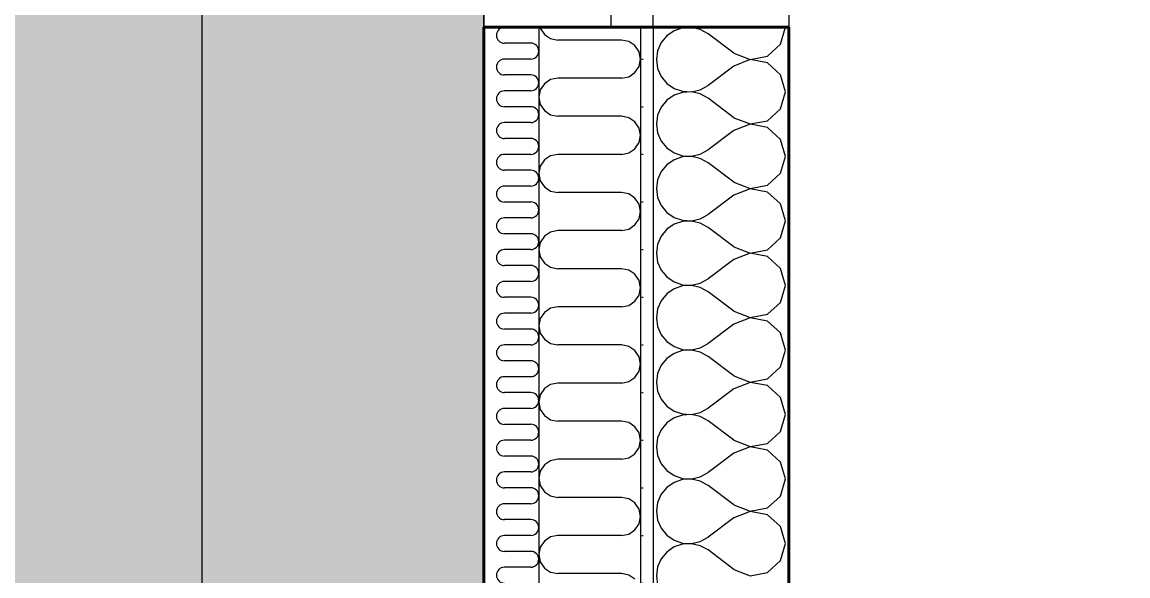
# Model space of a CAD drawing. Header units: millimetres. Extents: x -3100 to 17162, y -19566 to 10100.
# Drawn here: x 13555 to 14860, y 1752 to 2406 of the extents above; entities that cross this region are included whole.
import ezdxf

# ---------------------------------------------------------------- set-up
doc = ezdxf.new("R2010")
doc.units = ezdxf.units.MM
doc.header["$MEASUREMENT"] = 0
doc.linetypes.add('Wipeout_Contour', pattern=[1000, 0, -1000])
for name, color, linetype in [('Konstrukce - svislé nosné', 7, 'Continuous'), ('Konstrukce – Dělicí čáry vrstev', 7, 'Continuous'), ('Kóty - SP', 7, 'Continuous'), ('Otvory – Okna', 7, 'Continuous'), ('Výplně – Řezové', 7, 'Continuous'), ('Zóny', 7, 'Continuous')]:
    doc.layers.add(name, color=color, linetype=linetype)
doc.styles.add('GENEROVANÝ_STYL_1', font='Arial.ttf')
doc.dimstyles.new('GENEROVANÝ_STYL__1', dxfattribs={"dimtxt": 134.999996, "dimasz": 114, "dimexe": 0.18, "dimexo": 0.0625, "dimgap": 0, "dimtad": 1, "dimtih": 1, "dimtoh": 1, "dimdec": 0, "dimzin": 0, "dimdsep": 46, "dimtxsty": 'GENEROVANÝ_STYL_1', "dimblk": 'ARROWHEAD_2', "dimblk1": 'ARROWHEAD_2', "dimblk2": 'ARROWHEAD_2', "dimcen": 0.09, "dimse1": 1, "dimse2": 1, "dimclrd": 256, "dimclre": 256, "dimclrt": 256, "dimazin": 0, "dimtfac": 1, "dimtdec": 4, "dimtmove": 0, "dimatfit": 3, "dimfxl": 1, "dimtolj": 1, "dimtzin": 0, "dimarcsym": 0})
doc.dimstyles.new('GENEROVANÝ_STYL__2', dxfattribs={"dimtxt": 134.999996, "dimasz": 114, "dimexe": 0.18, "dimexo": 0.0625, "dimgap": 0, "dimtad": 1, "dimdec": 0, "dimzin": 0, "dimdsep": 46, "dimtxsty": 'GENEROVANÝ_STYL_1', "dimblk": 'ARROWHEAD_2', "dimblk1": 'ARROWHEAD_2', "dimblk2": 'ARROWHEAD_2', "dimcen": 0.09, "dimse1": 1, "dimse2": 1, "dimclrd": 256, "dimclre": 256, "dimclrt": 256, "dimazin": 0, "dimtfac": 1, "dimtdec": 4, "dimtmove": 0, "dimatfit": 3, "dimfxl": 1, "dimtolj": 1, "dimtzin": 0, "dimarcsym": 0})
doc.dimstyles.new('GENEROVANÝ_STYL__4', dxfattribs={"dimtxt": 134.999996, "dimasz": 114, "dimexe": 0.18, "dimexo": 0.0625, "dimgap": 0, "dimtad": 1, "dimtih": 1, "dimtoh": 1, "dimdec": 0, "dimzin": 0, "dimdsep": 46, "dimtxsty": 'GENEROVANÝ_STYL_1', "dimblk": 'ARROWHEAD_2', "dimblk1": 'ARROWHEAD_2', "dimblk2": 'ARROWHEAD_2', "dimcen": 0.09, "dimse1": 1, "dimse2": 1, "dimclrd": 256, "dimclre": 256, "dimclrt": 256, "dimazin": 0, "dimtfac": 1, "dimtdec": 4, "dimtmove": 2, "dimatfit": 3, "dimfxl": 1, "dimtolj": 1, "dimtzin": 0, "dimarcsym": 0})
pattern_1 = [(0, (0, 0), (0, 56.25), [0, -56.25])]

# ---------------------------------------------------------------- blocks, each defined once
blk = doc.blocks.new('Obývací pokoj + KK_1.04_5', base_point=(11400, 3454))
at = {"layer": 'Zóny', "linetype": 'Continuous', "lineweight": 0, "true_color": 0xffffff}
blk.add_hatch(color=7, dxfattribs=at).paths.add_polyline_path([(9000, 4200), (9000, 2900), (8385, 2900), (8385, 0), (9000, 0), (9000, -5080), (14100, -5080), (14100, 4200)])
blk = doc.blocks.new('*X83')
at = {"layer": 'Výplně – Řezové', "color": 53, "linetype": 'Continuous', "lineweight": 13, "true_color": 0xeccf4f}
for p, q in [((14155.6, 2400), (14124.4, 2400)), ((14155.6, 2381.2), (14124.4, 2381.2)), ((14155.6, 2362.5), (14124.4, 2362.5)), ((14155.6, 2343.7), (14124.4, 2343.7)), ((14155.6, 2325), (14124.4, 2325)), ((14155.6, 2306.2), (14124.4, 2306.2)), ((14155.6, 2287.5), (14124.4, 2287.5)), ((14155.6, 2268.7), (14124.4, 2268.7)), ((14155.6, 2250), (14124.4, 2250)), ((14155.6, 2231.2), (14124.4, 2231.2)), ((14155.6, 2212.5), (14124.4, 2212.5)), ((14155.6, 2193.7), (14124.4, 2193.7)), ((14155.6, 2175), (14124.4, 2175)), ((14155.6, 2156.2), (14124.4, 2156.2)), ((14155.6, 2137.5), (14124.4, 2137.5)), ((14155.6, 2118.7), (14124.4, 2118.7)), ((14155.6, 2100), (14124.4, 2100)), ((14155.6, 2081.2), (14124.4, 2081.2)), ((14155.6, 2062.5), (14124.4, 2062.5)), ((14155.6, 2043.7), (14124.4, 2043.7)), ((14155.6, 2025), (14124.4, 2025)), ((14155.6, 2006.2), (14124.4, 2006.2)), ((14155.6, 1987.5), (14124.4, 1987.5)), ((14155.6, 1968.7), (14124.4, 1968.7)), ((14155.6, 1950), (14124.4, 1950)), ((14155.6, 1931.2), (14124.4, 1931.2)), ((14155.6, 1912.5), (14124.4, 1912.5)), ((14155.6, 1893.7), (14124.4, 1893.7)), ((14155.6, 1875), (14124.4, 1875)), ((14155.6, 1856.2), (14124.4, 1856.2)), ((14155.6, 1837.5), (14124.4, 1837.5)), ((14155.6, 1818.7), (14124.4, 1818.7)), ((14155.6, 1800), (14124.4, 1800)), ((14155.6, 1781.2), (14124.4, 1781.2)), ((14155.6, 1762.5), (14124.4, 1762.5))]:
    blk.add_line(p, q, dxfattribs=at)
for centre, start, end in [((14124.4, 2390.6), 90, 270), ((14155.6, 2371.9), 270, 90), ((14124.4, 2353.1), 90, 270), ((14155.6, 2334.4), 270, 90), ((14124.4, 2315.6), 90, 270), ((14155.6, 2296.9), 270, 90), ((14124.4, 2278.1), 90, 270), ((14155.6, 2259.4), 270, 90), ((14124.4, 2240.6), 90, 270), ((14155.6, 2221.9), 270, 90), ((14124.4, 2203.1), 90, 270), ((14155.6, 2184.4), 270, 90), ((14124.4, 2165.6), 90, 270), ((14155.6, 2146.9), 270, 90), ((14124.4, 2128.1), 90, 270), ((14155.6, 2109.4), 270, 90), ((14124.4, 2090.6), 90, 270), ((14155.6, 2071.9), 270, 90), ((14124.4, 2053.1), 90, 270), ((14155.6, 2034.4), 270, 90), ((14124.4, 2015.6), 90, 270), ((14155.6, 1996.9), 270, 90), ((14124.4, 1978.1), 90, 270), ((14155.6, 1959.4), 270, 90), ((14124.4, 1940.6), 90, 270), ((14155.6, 1921.9), 270, 90), ((14124.4, 1903.1), 90, 270), ((14155.6, 1884.4), 270, 90), ((14124.4, 1865.6), 90, 270), ((14155.6, 1846.9), 270, 90), ((14124.4, 1828.1), 90, 270), ((14155.6, 1809.4), 270, 90), ((14124.4, 1790.6), 90, 270), ((14155.6, 1771.9), 270, 90), ((14124.4, 1753.1), 90, 270)]:
    blk.add_arc(centre, 9.38, start, end, dxfattribs=at)
blk = doc.blocks.new('*X87')
at = {"layer": 'Výplně – Řezové', "color": 53, "linetype": 'Continuous', "lineweight": 13, "true_color": 0xeccf4f}
for p, q in [((14166.5, 2400), (14166.7, 2398.9)), ((14166.7, 2398.9), (14171.6, 2391.6)), ((14171.6, 2391.6), (14178.9, 2386.7)), ((14178.9, 2386.7), (14187.5, 2385)), ((14262.5, 2385), (14187.5, 2385)), ((14271.1, 2383.3), (14262.5, 2385)), ((14278.4, 2378.4), (14271.1, 2383.3)), ((14283.3, 2371.1), (14278.4, 2378.4)), ((14285, 2362.5), (14283.3, 2371.1)), ((14278.4, 2346.6), (14283.3, 2353.9)), ((14283.3, 2353.9), (14285, 2362.5)), ((14178.9, 2338.3), (14171.6, 2333.4)), ((14187.5, 2340), (14178.9, 2338.3)), ((14262.5, 2340), (14187.5, 2340)), ((14262.5, 2340), (14271.1, 2341.7)), ((14271.1, 2341.7), (14278.4, 2346.6)), ((14166.7, 2326.1), (14165, 2317.5)), ((14171.6, 2333.4), (14166.7, 2326.1)), ((14165, 2317.5), (14166.7, 2308.9)), ((14166.7, 2308.9), (14171.6, 2301.6)), ((14171.6, 2301.6), (14178.9, 2296.7)), ((14178.9, 2296.7), (14187.5, 2295)), ((14262.5, 2295), (14187.5, 2295)), ((14271.1, 2293.3), (14262.5, 2295)), ((14278.4, 2288.4), (14271.1, 2293.3)), ((14283.3, 2281.1), (14278.4, 2288.4)), ((14285, 2272.5), (14283.3, 2281.1)), ((14283.3, 2263.9), (14285, 2272.5)), ((14278.4, 2256.6), (14283.3, 2263.9)), ((14178.9, 2248.3), (14171.6, 2243.4)), ((14187.5, 2250), (14178.9, 2248.3)), ((14262.5, 2250), (14187.5, 2250)), ((14262.5, 2250), (14271.1, 2251.7)), ((14271.1, 2251.7), (14278.4, 2256.6)), ((14166.7, 2236.1), (14165, 2227.5)), ((14171.6, 2243.4), (14166.7, 2236.1)), ((14165, 2227.5), (14166.7, 2218.9)), ((14166.7, 2218.9), (14171.6, 2211.6)), ((14171.6, 2211.6), (14178.9, 2206.7)), ((14178.9, 2206.7), (14187.5, 2205)), ((14262.5, 2205), (14187.5, 2205)), ((14271.1, 2203.3), (14262.5, 2205)), ((14278.4, 2198.4), (14271.1, 2203.3)), ((14283.3, 2191.1), (14278.4, 2198.4)), ((14285, 2182.5), (14283.3, 2191.1)), ((14283.3, 2173.9), (14285, 2182.5)), ((14278.4, 2166.6), (14283.3, 2173.9)), ((14178.9, 2158.3), (14171.6, 2153.4)), ((14187.5, 2160), (14178.9, 2158.3)), ((14262.5, 2160), (14187.5, 2160)), ((14262.5, 2160), (14271.1, 2161.7)), ((14271.1, 2161.7), (14278.4, 2166.6)), ((14166.7, 2146.1), (14165, 2137.5)), ((14171.6, 2153.4), (14166.7, 2146.1)), ((14165, 2137.5), (14166.7, 2128.9)), ((14166.7, 2128.9), (14171.6, 2121.6)), ((14171.6, 2121.6), (14178.9, 2116.7)), ((14178.9, 2116.7), (14187.5, 2115)), ((14262.5, 2115), (14187.5, 2115)), ((14271.1, 2113.3), (14262.5, 2115)), ((14278.4, 2108.4), (14271.1, 2113.3)), ((14283.3, 2101.1), (14278.4, 2108.4)), ((14285, 2092.5), (14283.3, 2101.1)), ((14283.3, 2083.9), (14285, 2092.5)), ((14271.1, 2071.7), (14278.4, 2076.6)), ((14278.4, 2076.6), (14283.3, 2083.9)), ((14171.6, 2063.4), (14166.7, 2056.1)), ((14178.9, 2068.3), (14171.6, 2063.4)), ((14187.5, 2070), (14178.9, 2068.3)), ((14262.5, 2070), (14187.5, 2070)), ((14262.5, 2070), (14271.1, 2071.7)), ((14166.7, 2056.1), (14165, 2047.5)), ((14165, 2047.5), (14166.7, 2038.9)), ((14166.7, 2038.9), (14171.6, 2031.6)), ((14171.6, 2031.6), (14178.9, 2026.7)), ((14178.9, 2026.7), (14187.5, 2025)), ((14262.5, 2025), (14187.5, 2025)), ((14271.1, 2023.3), (14262.5, 2025)), ((14278.4, 2018.4), (14271.1, 2023.3)), ((14283.3, 2011.1), (14278.4, 2018.4)), ((14285, 2002.5), (14283.3, 2011.1)), ((14283.3, 1993.9), (14285, 2002.5)), ((14271.1, 1981.7), (14278.4, 1986.6)), ((14278.4, 1986.6), (14283.3, 1993.9)), ((14171.6, 1973.4), (14166.7, 1966.1)), ((14178.9, 1978.3), (14171.6, 1973.4)), ((14187.5, 1980), (14178.9, 1978.3)), ((14262.5, 1980), (14187.5, 1980)), ((14262.5, 1980), (14271.1, 1981.7)), ((14166.7, 1966.1), (14165, 1957.5)), ((14165, 1957.5), (14166.7, 1948.9)), ((14166.7, 1948.9), (14171.6, 1941.6)), ((14171.6, 1941.6), (14178.9, 1936.7)), ((14178.9, 1936.7), (14187.5, 1935)), ((14262.5, 1935), (14187.5, 1935)), ((14271.1, 1933.3), (14262.5, 1935)), ((14278.4, 1928.4), (14271.1, 1933.3)), ((14283.3, 1921.1), (14278.4, 1928.4)), ((14285, 1912.5), (14283.3, 1921.1)), ((14283.3, 1903.9), (14285, 1912.5)), ((14271.1, 1891.7), (14278.4, 1896.6)), ((14278.4, 1896.6), (14283.3, 1903.9)), ((14171.6, 1883.4), (14166.7, 1876.1)), ((14178.9, 1888.3), (14171.6, 1883.4)), ((14187.5, 1890), (14178.9, 1888.3)), ((14262.5, 1890), (14187.5, 1890)), ((14262.5, 1890), (14271.1, 1891.7)), ((14166.7, 1876.1), (14165, 1867.5)), ((14165, 1867.5), (14166.7, 1858.9)), ((14166.7, 1858.9), (14171.6, 1851.6)), ((14171.6, 1851.6), (14178.9, 1846.7)), ((14178.9, 1846.7), (14187.5, 1845)), ((14262.5, 1845), (14187.5, 1845)), ((14271.1, 1843.3), (14262.5, 1845)), ((14278.4, 1838.4), (14271.1, 1843.3)), ((14283.3, 1831.1), (14278.4, 1838.4)), ((14285, 1822.5), (14283.3, 1831.1)), ((14283.3, 1813.9), (14285, 1822.5)), ((14262.5, 1800), (14271.1, 1801.7)), ((14271.1, 1801.7), (14278.4, 1806.6)), ((14278.4, 1806.6), (14283.3, 1813.9)), ((14171.6, 1793.4), (14166.7, 1786.1)), ((14178.9, 1798.3), (14171.6, 1793.4)), ((14187.5, 1800), (14178.9, 1798.3)), ((14262.5, 1800), (14187.5, 1800)), ((14166.7, 1786.1), (14165, 1777.5)), ((14165, 1777.5), (14166.7, 1768.9)), ((14166.7, 1768.9), (14171.6, 1761.6)), ((14171.6, 1761.6), (14178.9, 1756.7)), ((14178.9, 1756.7), (14187.5, 1755)), ((14262.5, 1755), (14187.5, 1755)), ((14271.1, 1753.3), (14262.5, 1755)), ((14278.4, 1748.4), (14271.1, 1753.3))]:
    blk.add_line(p, q, dxfattribs=at)
blk = doc.blocks.new('*X90')
at = {"layer": 'Výplně – Řezové', "color": 53, "linetype": 'Continuous', "lineweight": 13, "true_color": 0xeccf4f}
for p, q in [((14316.2, 2390), (14309.5, 2381.9)), ((14324.9, 2396), (14316.2, 2390)), ((14334.8, 2399.3), (14324.9, 2396)), ((14345.3, 2399.8), (14334.8, 2399.3)), ((14355.6, 2397.5), (14345.3, 2399.8)), ((14364.8, 2392.4), (14355.6, 2397.5)), ((14395.2, 2369.5), (14364.8, 2392.4)), ((14450.5, 2380), (14456.2, 2400)), ((14309.5, 2381.9), (14305.3, 2372.3)), ((14435.1, 2365.9), (14450.5, 2380)), ((14305.3, 2372.3), (14303.8, 2361.9)), ((14395.2, 2369.5), (14414.7, 2362.1)), ((14414.7, 2362.1), (14435.1, 2365.9)), ((14303.8, 2361.9), (14305.3, 2351.5)), ((14305.3, 2351.5), (14309.5, 2341.9)), ((14395.2, 2354.3), (14364.8, 2331.4)), ((14414.7, 2361.8), (14395.2, 2354.3)), ((14435.1, 2357.9), (14414.7, 2361.8)), ((14450.5, 2343.8), (14435.1, 2357.9)), ((14309.5, 2341.9), (14316.2, 2333.8)), ((14456.2, 2323.8), (14450.5, 2343.8)), ((14316.2, 2333.8), (14324.9, 2327.8)), ((14324.9, 2327.8), (14334.8, 2324.5)), ((14334.8, 2324.5), (14345.3, 2324)), ((14345.3, 2323.7), (14334.8, 2323.1)), ((14345.3, 2324), (14355.6, 2326.3)), ((14355.6, 2321.3), (14345.3, 2323.7)), ((14355.6, 2326.3), (14364.8, 2331.4)), ((14450.5, 2303.8), (14456.2, 2323.8)), ((14316.2, 2313.8), (14309.5, 2305.7)), ((14324.9, 2319.8), (14316.2, 2313.8)), ((14334.8, 2323.1), (14324.9, 2319.8)), ((14364.8, 2316.2), (14355.6, 2321.3)), ((14395.2, 2293.3), (14364.8, 2316.2)), ((14309.5, 2305.7), (14305.3, 2296.1)), ((14435.1, 2289.7), (14450.5, 2303.8)), ((14305.3, 2296.1), (14303.8, 2285.7)), ((14303.8, 2285.7), (14305.3, 2275.3)), ((14395.2, 2293.3), (14414.7, 2285.9)), ((14414.7, 2285.6), (14395.2, 2278.1)), ((14414.7, 2285.9), (14435.1, 2289.7)), ((14435.1, 2281.7), (14414.7, 2285.6)), ((14305.3, 2275.3), (14309.5, 2265.7)), ((14395.2, 2278.1), (14364.8, 2255.2)), ((14450.5, 2267.6), (14435.1, 2281.7)), ((14309.5, 2265.7), (14316.2, 2257.6)), ((14456.2, 2247.6), (14450.5, 2267.6)), ((14316.2, 2257.6), (14324.9, 2251.6)), ((14324.9, 2251.6), (14334.8, 2248.3)), ((14334.8, 2247), (14324.9, 2243.6)), ((14334.8, 2248.3), (14345.3, 2247.8)), ((14345.3, 2247.5), (14334.8, 2247)), ((14345.3, 2247.8), (14355.6, 2250.2)), ((14355.6, 2245.1), (14345.3, 2247.5)), ((14355.6, 2250.2), (14364.8, 2255.2)), ((14450.5, 2227.6), (14456.2, 2247.6)), ((14316.2, 2237.6), (14309.5, 2229.6)), ((14324.9, 2243.6), (14316.2, 2237.6)), ((14364.8, 2240), (14355.6, 2245.1)), ((14395.2, 2217.1), (14364.8, 2240)), ((14305.3, 2219.9), (14303.8, 2209.5)), ((14309.5, 2229.6), (14305.3, 2219.9)), ((14435.1, 2213.5), (14450.5, 2227.6)), ((14303.8, 2209.5), (14305.3, 2199.1)), ((14395.2, 2217.1), (14414.7, 2209.7)), ((14414.7, 2209.4), (14395.2, 2201.9)), ((14414.7, 2209.7), (14435.1, 2213.5)), ((14435.1, 2205.5), (14414.7, 2209.4)), ((14305.3, 2199.1), (14309.5, 2189.5)), ((14395.2, 2201.9), (14364.8, 2179)), ((14450.5, 2191.5), (14435.1, 2205.5)), ((14309.5, 2189.5), (14316.2, 2181.4)), ((14316.2, 2181.4), (14324.9, 2175.5)), ((14456.2, 2171.4), (14450.5, 2191.5)), ((14324.9, 2167.4), (14316.2, 2161.5)), ((14324.9, 2175.5), (14334.8, 2172.1)), ((14334.8, 2170.8), (14324.9, 2167.4)), ((14334.8, 2172.1), (14345.3, 2171.6)), ((14345.3, 2171.3), (14334.8, 2170.8)), ((14345.3, 2171.6), (14355.6, 2174)), ((14355.6, 2168.9), (14345.3, 2171.3)), ((14355.6, 2174), (14364.8, 2179)), ((14364.8, 2163.8), (14355.6, 2168.9)), ((14450.5, 2151.4), (14456.2, 2171.4)), ((14316.2, 2161.5), (14309.5, 2153.4)), ((14395.2, 2141), (14364.8, 2163.8)), ((14305.3, 2143.7), (14303.8, 2133.3)), ((14309.5, 2153.4), (14305.3, 2143.7)), ((14395.2, 2141), (14414.7, 2133.5)), ((14435.1, 2137.4), (14450.5, 2151.4)), ((14303.8, 2133.3), (14305.3, 2122.9)), ((14414.7, 2133.2), (14395.2, 2125.7)), ((14414.7, 2133.5), (14435.1, 2137.4)), ((14435.1, 2129.3), (14414.7, 2133.2)), ((14450.5, 2115.3), (14435.1, 2129.3)), ((14305.3, 2122.9), (14309.5, 2113.3)), ((14395.2, 2125.7), (14364.8, 2102.9)), ((14456.2, 2095.2), (14450.5, 2115.3)), ((14309.5, 2113.3), (14316.2, 2105.2)), ((14316.2, 2105.2), (14324.9, 2099.3)), ((14355.6, 2097.8), (14364.8, 2102.9)), ((14324.9, 2091.2), (14316.2, 2085.3)), ((14324.9, 2099.3), (14334.8, 2095.9)), ((14334.8, 2094.6), (14324.9, 2091.2)), ((14334.8, 2095.9), (14345.3, 2095.4)), ((14345.3, 2095.1), (14334.8, 2094.6)), ((14345.3, 2095.4), (14355.6, 2097.8)), ((14355.6, 2092.7), (14345.3, 2095.1)), ((14364.8, 2087.6), (14355.6, 2092.7)), ((14450.5, 2075.2), (14456.2, 2095.2)), ((14309.5, 2077.2), (14305.3, 2067.6)), ((14316.2, 2085.3), (14309.5, 2077.2)), ((14395.2, 2064.8), (14364.8, 2087.6)), ((14305.3, 2067.6), (14303.8, 2057.1)), ((14395.2, 2064.8), (14414.7, 2057.3)), ((14435.1, 2061.2), (14450.5, 2075.2)), ((14303.8, 2057.1), (14305.3, 2046.7)), ((14395.2, 2049.5), (14364.8, 2026.7)), ((14414.7, 2057), (14395.2, 2049.5)), ((14414.7, 2057.3), (14435.1, 2061.2)), ((14435.1, 2053.1), (14414.7, 2057)), ((14450.5, 2039.1), (14435.1, 2053.1)), ((14305.3, 2046.7), (14309.5, 2037.1)), ((14309.5, 2037.1), (14316.2, 2029)), ((14456.2, 2019), (14450.5, 2039.1)), ((14316.2, 2029), (14324.9, 2023.1)), ((14355.6, 2021.6), (14364.8, 2026.7)), ((14324.9, 2015), (14316.2, 2009.1)), ((14324.9, 2023.1), (14334.8, 2019.7)), ((14334.8, 2018.4), (14324.9, 2015)), ((14334.8, 2019.7), (14345.3, 2019.2)), ((14345.3, 2018.9), (14334.8, 2018.4)), ((14345.3, 2019.2), (14355.6, 2021.6)), ((14355.6, 2016.5), (14345.3, 2018.9)), ((14364.8, 2011.4), (14355.6, 2016.5)), ((14395.2, 1988.6), (14364.8, 2011.4)), ((14450.5, 1999), (14456.2, 2019)), ((14309.5, 2001), (14305.3, 1991.4)), ((14316.2, 2009.1), (14309.5, 2001)), ((14435.1, 1985), (14450.5, 1999)), ((14305.3, 1991.4), (14303.8, 1981)), ((14395.2, 1988.6), (14414.7, 1981.1)), ((14414.7, 1981.1), (14435.1, 1985)), ((14303.8, 1981), (14305.3, 1970.5)), ((14395.2, 1973.3), (14364.8, 1950.5)), ((14414.7, 1980.8), (14395.2, 1973.3)), ((14435.1, 1976.9), (14414.7, 1980.8)), ((14450.5, 1962.9), (14435.1, 1976.9)), ((14305.3, 1970.5), (14309.5, 1960.9)), ((14309.5, 1960.9), (14316.2, 1952.8)), ((14456.2, 1942.9), (14450.5, 1962.9)), ((14316.2, 1952.8), (14324.9, 1946.9)), ((14324.9, 1946.9), (14334.8, 1943.5)), ((14345.3, 1943), (14355.6, 1945.4)), ((14355.6, 1945.4), (14364.8, 1950.5)), ((14316.2, 1932.9), (14309.5, 1924.8)), ((14324.9, 1938.8), (14316.2, 1932.9)), ((14334.8, 1942.2), (14324.9, 1938.8)), ((14334.8, 1943.5), (14345.3, 1943)), ((14345.3, 1942.7), (14334.8, 1942.2)), ((14355.6, 1940.3), (14345.3, 1942.7)), ((14364.8, 1935.2), (14355.6, 1940.3)), ((14395.2, 1912.4), (14364.8, 1935.2)), ((14450.5, 1922.8), (14456.2, 1942.9)), ((14309.5, 1924.8), (14305.3, 1915.2)), ((14435.1, 1908.8), (14450.5, 1922.8)), ((14305.3, 1915.2), (14303.8, 1904.8)), ((14395.2, 1912.4), (14414.7, 1904.9)), ((14414.7, 1904.9), (14435.1, 1908.8)), ((14303.8, 1904.8), (14305.3, 1894.4)), ((14305.3, 1894.4), (14309.5, 1884.7)), ((14395.2, 1897.1), (14364.8, 1874.3)), ((14414.7, 1904.6), (14395.2, 1897.1)), ((14435.1, 1900.7), (14414.7, 1904.6)), ((14450.5, 1886.7), (14435.1, 1900.7)), ((14309.5, 1884.7), (14316.2, 1876.6)), ((14456.2, 1866.7), (14450.5, 1886.7)), ((14316.2, 1876.6), (14324.9, 1870.7)), ((14324.9, 1870.7), (14334.8, 1867.3)), ((14334.8, 1867.3), (14345.3, 1866.8)), ((14345.3, 1866.8), (14355.6, 1869.2)), ((14355.6, 1869.2), (14364.8, 1874.3)), ((14316.2, 1856.7), (14309.5, 1848.6)), ((14324.9, 1862.6), (14316.2, 1856.7)), ((14334.8, 1866), (14324.9, 1862.6)), ((14345.3, 1866.5), (14334.8, 1866)), ((14355.6, 1864.1), (14345.3, 1866.5)), ((14364.8, 1859), (14355.6, 1864.1)), ((14395.2, 1836.2), (14364.8, 1859)), ((14450.5, 1846.6), (14456.2, 1866.7)), ((14309.5, 1848.6), (14305.3, 1839)), ((14435.1, 1832.6), (14450.5, 1846.6)), ((14305.3, 1839), (14303.8, 1828.6)), ((14303.8, 1828.6), (14305.3, 1818.2)), ((14395.2, 1836.2), (14414.7, 1828.7)), ((14414.7, 1828.4), (14395.2, 1821)), ((14414.7, 1828.7), (14435.1, 1832.6)), ((14435.1, 1824.5), (14414.7, 1828.4)), ((14305.3, 1818.2), (14309.5, 1808.5)), ((14395.2, 1821), (14364.8, 1798.1)), ((14450.5, 1810.5), (14435.1, 1824.5)), ((14309.5, 1808.5), (14316.2, 1800.5)), ((14456.2, 1790.5), (14450.5, 1810.5)), ((14316.2, 1800.5), (14324.9, 1794.5)), ((14324.9, 1794.5), (14334.8, 1791.1)), ((14334.8, 1789.8), (14324.9, 1786.5)), ((14334.8, 1791.1), (14345.3, 1790.6)), ((14345.3, 1790.3), (14334.8, 1789.8)), ((14345.3, 1790.6), (14355.6, 1793)), ((14355.6, 1787.9), (14345.3, 1790.3)), ((14355.6, 1793), (14364.8, 1798.1)), ((14450.5, 1770.4), (14456.2, 1790.5)), ((14316.2, 1780.5), (14309.5, 1772.4)), ((14324.9, 1786.5), (14316.2, 1780.5)), ((14364.8, 1782.9), (14355.6, 1787.9)), ((14395.2, 1760), (14364.8, 1782.9)), ((14305.3, 1762.8), (14303.8, 1752.4)), ((14309.5, 1772.4), (14305.3, 1762.8)), ((14435.1, 1756.4), (14450.5, 1770.4)), ((14303.8, 1752.4), (14305.3, 1742)), ((14395.2, 1760), (14414.7, 1752.5)), ((14414.7, 1752.5), (14435.1, 1756.4))]:
    blk.add_line(p, q, dxfattribs=at)
blk = doc.blocks.new('Vícekřídlé vodorovné okno 27_3')
at = {"layer": 'Otvory – Okna', "color": 7, "linetype": 'Continuous', "lineweight": 20}
for p, q in [((-600, 150), (600, 150)), ((-600, 0), (-525, 0)), ((-525, 0), (-525, -50)), ((-525, 0), (525, 0)), ((525, -50), (525, 0)), ((525, 0), (600, 0)), ((-525, -50), (-600, -50)), ((525, -50), (-525, -50)), ((600, -50), (525, -50)), ((-600, -210), (600, -210))]:
    blk.add_line(p, q, dxfattribs=at)
at = {"layer": 'Otvory – Okna', "color": 7, "linetype": 'Continuous', "lineweight": 40}
for p, q in [((-600, 135), (-600, 150)), ((600, 135), (600, 150)), ((-600, 85), (-600, 135)), ((600, 85), (600, 135)), ((-600, 0), (-600, 85)), ((600, 0), (600, 85)), ((-600, -35), (-600, 0)), ((-600, -35), (-600, 0)), ((600, -35), (600, 0)), ((600, -35), (600, 0)), ((-600, -50), (-600, -35)), ((-600, -50), (-600, -35)), ((600, -50), (600, -35)), ((600, -50), (600, -35)), ((-600, -210), (-600, -50)), ((600, -210), (600, -50))]:
    blk.add_line(p, q, dxfattribs=at)
blk = doc.blocks.new('Zeď_4', base_point=(14100, 7400))
at = {"color": 254, "linetype": 'Wipeout_Contour', "lineweight": 0, "ltscale": 56860.879759}
blk.add_wipeout([(14100, 2400), (14100, 600.1), (14115, 600.1), (14115, 2400)], dxfattribs=at).dxf.layer = 'Výplně – Řezové'
at = {"layer": 'Výplně – Řezové', "linetype": 'Continuous', "lineweight": 13, "true_color": 0xa8a8a8}
h = blk.add_hatch(dxfattribs=at)
h.set_pattern_fill('Sádra', color=253, style=0, pattern_type=2)
h.set_pattern_definition(pattern_1)
h.paths.add_polyline_path([(14100, 2400), (14100, 600.1), (14115, 600.1), (14115, 2400)])
at = {"layer": 'Konstrukce - svislé nosné', "color": 7, "linetype": 'Continuous', "lineweight": 40, "flags": 128}
blk.add_lwpolyline([(14100, 2400), (14100, 600.1)], dxfattribs=at)
at = {"color": 254, "linetype": 'Wipeout_Contour', "lineweight": 0, "ltscale": 56989.903496}
blk.add_wipeout([(14165, 2400), (14115, 2400), (14115, 600.1), (14165, 600.1)], dxfattribs=at).dxf.layer = 'Výplně – Řezové'
at = {"layer": 'Konstrukce - svislé nosné', "color": 7, "linetype": 'Continuous', "lineweight": 40}
blk.add_line((14115, 2400), (14100, 2400), dxfattribs=at)
at = {"layer": 'Konstrukce - svislé nosné', "color": 7, "lineweight": 40}
blk.add_blockref('*X83', (0, 0), dxfattribs=at)
at = {"color": 254, "linetype": 'Wipeout_Contour', "lineweight": 0, "ltscale": 57327.373963}
blk.add_wipeout([(14285, 2400), (14165, 2400), (14165, 600.1), (14285, 600.1)], dxfattribs=at).dxf.layer = 'Výplně – Řezové'
at = {"layer": 'Konstrukce - svislé nosné', "color": 7, "linetype": 'Continuous', "lineweight": 40}
for p, q in [((14165, 2400), (14115, 2400)), ((14250, 2400), (14165, 2400))]:
    blk.add_line(p, q, dxfattribs=at)
at = {"layer": 'Konstrukce – Dělicí čáry vrstev', "color": 7, "linetype": 'Continuous', "lineweight": 13}
blk.add_line((14165, 2400), (14165, 600.1), dxfattribs=at)
at = {"layer": 'Konstrukce - svislé nosné', "color": 7, "lineweight": 40}
blk.add_blockref('*X87', (0, 0), dxfattribs=at)
at = {"color": 254, "linetype": 'Wipeout_Contour', "lineweight": 0, "ltscale": 57595.375378}
blk.add_wipeout([(14300, 2400), (14285, 2400), (14285, 600.1), (14300, 600.1)], dxfattribs=at).dxf.layer = 'Výplně – Řezové'
at = {"layer": 'Výplně – Řezové', "linetype": 'Continuous', "lineweight": 13, "true_color": 0xa8a8a8}
h = blk.add_hatch(dxfattribs=at)
h.set_pattern_fill('Sádra', color=253, style=0, pattern_type=2)
h.set_pattern_definition(pattern_1)
h.paths.add_polyline_path([(14300, 2400), (14285, 2400), (14285, 600.1), (14300, 600.1)])
at = {"layer": 'Konstrukce - svislé nosné', "color": 7, "linetype": 'Continuous', "lineweight": 40}
blk.add_line((14285, 2400), (14250, 2400), dxfattribs=at)
at = {"layer": 'Konstrukce – Dělicí čáry vrstev', "color": 7, "linetype": 'Continuous', "lineweight": 13}
blk.add_line((14285, 2400), (14285, 600.1), dxfattribs=at)
at = {"color": 254, "linetype": 'Wipeout_Contour', "lineweight": 0, "ltscale": 57942.832468}
blk.add_wipeout([(14300, 600.1), (14460, 600.1), (14460, 2400), (14300, 2400)], dxfattribs=at).dxf.layer = 'Výplně – Řezové'
at = {"layer": 'Konstrukce - svislé nosné', "color": 7, "linetype": 'Continuous', "lineweight": 40}
for p, q in [((14300, 2400), (14285, 2400)), ((14460, 2400), (14300, 2400))]:
    blk.add_line(p, q, dxfattribs=at)
at = {"layer": 'Konstrukce - svislé nosné', "color": 7, "linetype": 'Continuous', "lineweight": 40, "flags": 128}
blk.add_lwpolyline([(14460, 600.1), (14460, 2400)], dxfattribs=at)
at = {"layer": 'Konstrukce – Dělicí čáry vrstev', "color": 7, "linetype": 'Continuous', "lineweight": 13}
blk.add_line((14300, 2400), (14300, 600.1), dxfattribs=at)
at = {"layer": 'Konstrukce - svislé nosné', "color": 7, "lineweight": 40}
blk.add_blockref('*X90', (0, 0), dxfattribs=at)
at = {"layer": 'Otvory – Okna', "color": 11, "linetype": 'Continuous', "lineweight": 20, "true_color": 0xf9716e, "xscale": -1, "zscale": 1000, "rotation": 89.99999999999999}
blk.add_blockref('Vícekřídlé vodorovné okno 27_3', (14250, 3000), dxfattribs=at)
blk = doc.blocks.new('*D369')
at = {"layer": 'Kóty - SP', "color": 146, "linetype": 'Continuous', "lineweight": 13, "true_color": 0x1a4f6e}
for p, q in [((15270.5, 2400), (15270.5, 3600)), ((15195.5, 2443.3), (15345.5, 2356.7)), ((15383, 2400), (15158, 2400)), ((15270.5, 600.1), (15270.5, 2400)), ((15195.5, 643.4), (15345.5, 556.8)), ((15383, 600.1), (15158, 600.1)), ((15270.5, -299.9), (15270.5, 600.1))]:
    blk.add_line(p, q, dxfattribs=at)
at = {"layer": 'Kóty - SP', "color": 146, "lineweight": 13, "true_color": 0x1a4f6e, "insert": (15243.5, 1268.4), "char_height": 135, "attachment_point": 7, "rotation": 90, "style": 'GENEROVANÝ_STYL_1'}
blk.add_mtext('\\A1;{\\pql;\\fArial|b0|i0|c0|p0;\\W1.000000;1\xa0800}', dxfattribs=at)
blk = doc.blocks.new('ARROWHEAD_2')
at = {"color": 0, "linetype": 'Continuous', "lineweight": 0}
for p, q in [((-0.378, -0.655), (0.378, 0.655)), ((0, 0), (-1, 0))]:
    blk.add_line(p, q, dxfattribs=at)
blk = doc.blocks.new('*D370')
at = {"layer": 'Kóty - SP', "color": 146, "linetype": 'Continuous', "lineweight": 13, "true_color": 0x1a4f6e}
for p, q in [((15195.5, 3643.3), (15345.5, 3556.7)), ((15383, 3600), (15158, 3600)), ((15270.5, 2400), (15270.5, 3600)), ((15195.5, 2443.3), (15345.5, 2356.7))]:
    blk.add_line(p, q, dxfattribs=at)
at = {"layer": 'Kóty - SP', "color": 146, "lineweight": 13, "true_color": 0x1a4f6e, "insert": (15243.5, 2768.3), "char_height": 135, "attachment_point": 7, "rotation": 90, "style": 'GENEROVANÝ_STYL_1'}
blk.add_mtext('\\A1;{\\pql;\\fArial|b0|i0|c0|p0;\\W1.000000;1\xa0200}', dxfattribs=at)
blk = doc.blocks.new('*D372')
at = {"layer": 'Kóty - SP', "color": 146, "linetype": 'Continuous', "lineweight": 13, "true_color": 0x1a4f6e}
for p, q in [((15770.5, 7760), (15770.5, 7833.3)), ((15845.5, 7716.7), (15695.5, 7803.3)), ((15883, 7760), (15658, 7760)), ((15770.5, -9460), (15770.5, 7760)), ((15695.5, -9416.7), (15845.5, -9503.3)), ((15883, -9460), (15658, -9460)), ((15770.5, -9533.3), (15770.5, -9460))]:
    blk.add_line(p, q, dxfattribs=at)
at = {"layer": 'Kóty - SP', "color": 146, "lineweight": 13, "true_color": 0x1a4f6e, "insert": (15743.5, -1133.1), "char_height": 135, "attachment_point": 7, "rotation": 90, "style": 'GENEROVANÝ_STYL_1'}
blk.add_mtext('\\A1;{\\pql;\\fArial|b0|i0|c0|p0;\\W1.000000;17\xa0220}', dxfattribs=at)
blk = doc.blocks.new('*D390')
at = {"layer": 'Kóty - SP', "color": 146, "linetype": 'Continuous', "lineweight": 13, "true_color": 0x1a4f6e}
for p, q in [((13767.5, 7400), (13767.5, 7473.3)), ((13842.5, 7356.7), (13692.5, 7443.3)), ((13880, 7400), (13655, 7400)), ((13767.5, -5080), (13767.5, 7400)), ((13692.5, -5036.7), (13842.5, -5123.3)), ((13880, -5080), (13655, -5080)), ((13767.5, -5153.3), (13767.5, -5080))]:
    blk.add_line(p, q, dxfattribs=at)
at = {"layer": 'Kóty - SP', "color": 146, "lineweight": 13, "true_color": 0x1a4f6e, "insert": (13740.5, 876.9), "char_height": 135, "attachment_point": 7, "rotation": 90, "style": 'GENEROVANÝ_STYL_1'}
blk.add_mtext('\\A1;{\\pql;\\fArial|b0|i0|c0|p0;\\W1.000000;12\xa0480}', dxfattribs=at)
blk = doc.blocks.new('*D417')
at = {"layer": 'Kóty - SP', "color": 146, "linetype": 'Continuous', "lineweight": 13, "true_color": 0x1a4f6e}
for p, q in [((8400, 993.3), (8400, 1218.3)), ((14100, 993.3), (14100, 1218.3)), ((8443.3, 1180.8), (8356.7, 1030.8)), ((14056.7, 1030.8), (14143.3, 1180.8)), ((8400, 1105.8), (14100, 1105.8)), ((14100, 1105.8), (14173.3, 1105.8))]:
    blk.add_line(p, q, dxfattribs=at)
at = {"layer": 'Kóty - SP', "color": 146, "lineweight": 13, "true_color": 0x1a4f6e, "insert": (11018.3, 1132.8), "char_height": 135, "attachment_point": 7, "style": 'GENEROVANÝ_STYL_1'}
blk.add_mtext('\\A1;{\\pql;\\fArial|b0|i0|c0|p0;\\W1.000000;5\xa0700}', dxfattribs=at)
blk = doc.blocks.new('*D436')
at = {"layer": 'Kóty - SP', "color": 146, "linetype": 'Continuous', "lineweight": 13, "true_color": 0x1a4f6e}
for p, q in [((12800, 6318.1), (12800, 6543.1)), ((14100, 6318.1), (14100, 6543.1)), ((12843.3, 6505.6), (12756.7, 6355.6)), ((14143.3, 6505.6), (14056.7, 6355.6)), ((12800, 6430.6), (14100, 6430.6))]:
    blk.add_line(p, q, dxfattribs=at)
at = {"layer": 'Kóty - SP', "color": 146, "lineweight": 13, "true_color": 0x1a4f6e, "insert": (13218.3, 6457.6), "char_height": 135, "attachment_point": 7, "style": 'GENEROVANÝ_STYL_1'}
blk.add_mtext('\\A1;{\\pql;\\fArial|b0|i0|c0|p0;\\W1.000000;1\xa0300}', dxfattribs=at)
blk = doc.blocks.new('*D437')
at = {"layer": 'Kóty - SP', "color": 146, "linetype": 'Continuous', "lineweight": 13, "true_color": 0x1a4f6e}
for p, q in [((14100, 6318.1), (14100, 6543.1)), ((14460, 6318.1), (14460, 6543.1)), ((14143.3, 6505.6), (14056.7, 6355.6)), ((14416.7, 6355.6), (14503.3, 6505.6)), ((14100, 6430.6), (14460, 6430.6)), ((14460, 6430.6), (14533.3, 6430.6))]:
    blk.add_line(p, q, dxfattribs=at)
at = {"layer": 'Kóty - SP', "color": 146, "lineweight": 13, "true_color": 0x1a4f6e, "insert": (14504.9, 6457.6), "char_height": 135, "attachment_point": 7, "style": 'GENEROVANÝ_STYL_1'}
blk.add_mtext('\\A1;{\\pql;\\fArial|b0|i0|c0|p0;\\W1.000000;360}', dxfattribs=at)

msp = doc.modelspace()

# ---------------------------------------------------------------- linework, layer by layer
at = {"layer": 'Zóny', "color": 7, "linetype": 'Continuous', "lineweight": 0, "true_color": 0xffffff, "flags": 128}
msp.add_lwpolyline([(9000, 4200), (9000, 2900), (8385, 2900), (8385, 0), (9000, 0), (9000, -5080), (14100, -5080), (14100, 4200)], close=True, dxfattribs=at)

# ---------------------------------------------------------------- block references
at = {"layer": 'Zóny', "color": 7, "linetype": 'Continuous', "lineweight": 20}
msp.add_blockref('Obývací pokoj + KK_1.04_5', (11400, 3454), dxfattribs=at)

# ---------------------------------------------------------------- next in the draw order: block references
at = {"layer": 'Konstrukce - svislé nosné', "color": 7, "lineweight": 40}
msp.add_blockref('Zeď_4', (14100, 7400), dxfattribs=at)

# ---------------------------------------------------------------- next in the draw order: dimensions: what is measured, and where the dimension line sits
at = {"layer": 'Kóty - SP', "color": 146, "linetype": 'Continuous', "lineweight": 13, "true_color": 0x1a4f6e}
for base, p1, p2, picture, middle in [((15770.5, 7760), (14460, -9460), (14460, 7760), '*D372', (15676, -841.7)), ((13767.5, 7400), (14100, -5080), (14100, 7400), '*D390', (13673, 1168.3)), ((15270.5, 3600), (14460, 2400), (14460, 3600), '*D370', (15176, 3006.8)), ((15270.5, 2400), (14460, 600.1), (14460, 2400), '*D369', (15176, 1506.8))]:
    dim = msp.add_linear_dim(base=base, p1=p1, p2=p2, angle=90, dimstyle='GENEROVANÝ_STYL__2', dxfattribs=at)
    dim.commit()
    dim.dimension.update_dxf_attribs({"geometry": picture, "text_midpoint": middle, "dimtype": 160, "text_rotation": 90})
for base, p1, p2, dimstyle, picture, middle in [((14100, 6430.6), (12800, 5800), (14100, -850), 'GENEROVANÝ_STYL__1', '*D436', (13456.8, 6525.1)), ((14460, 6430.6), (14100, -850), (14460, -850), 'GENEROVANÝ_STYL__4', '*D437', (14663.8, 6525.1)), ((14100, 1105.8), (8400, 2900), (14100, 2400), 'GENEROVANÝ_STYL__1', '*D417', (11256.8, 1200.3))]:
    dim = msp.add_linear_dim(base=base, p1=p1, p2=p2, dimstyle=dimstyle, dxfattribs=at)
    dim.commit()
    dim.dimension.update_dxf_attribs({"geometry": picture, "text_midpoint": middle, "dimtype": 160})

doc.saveas('drawing.dxf')
